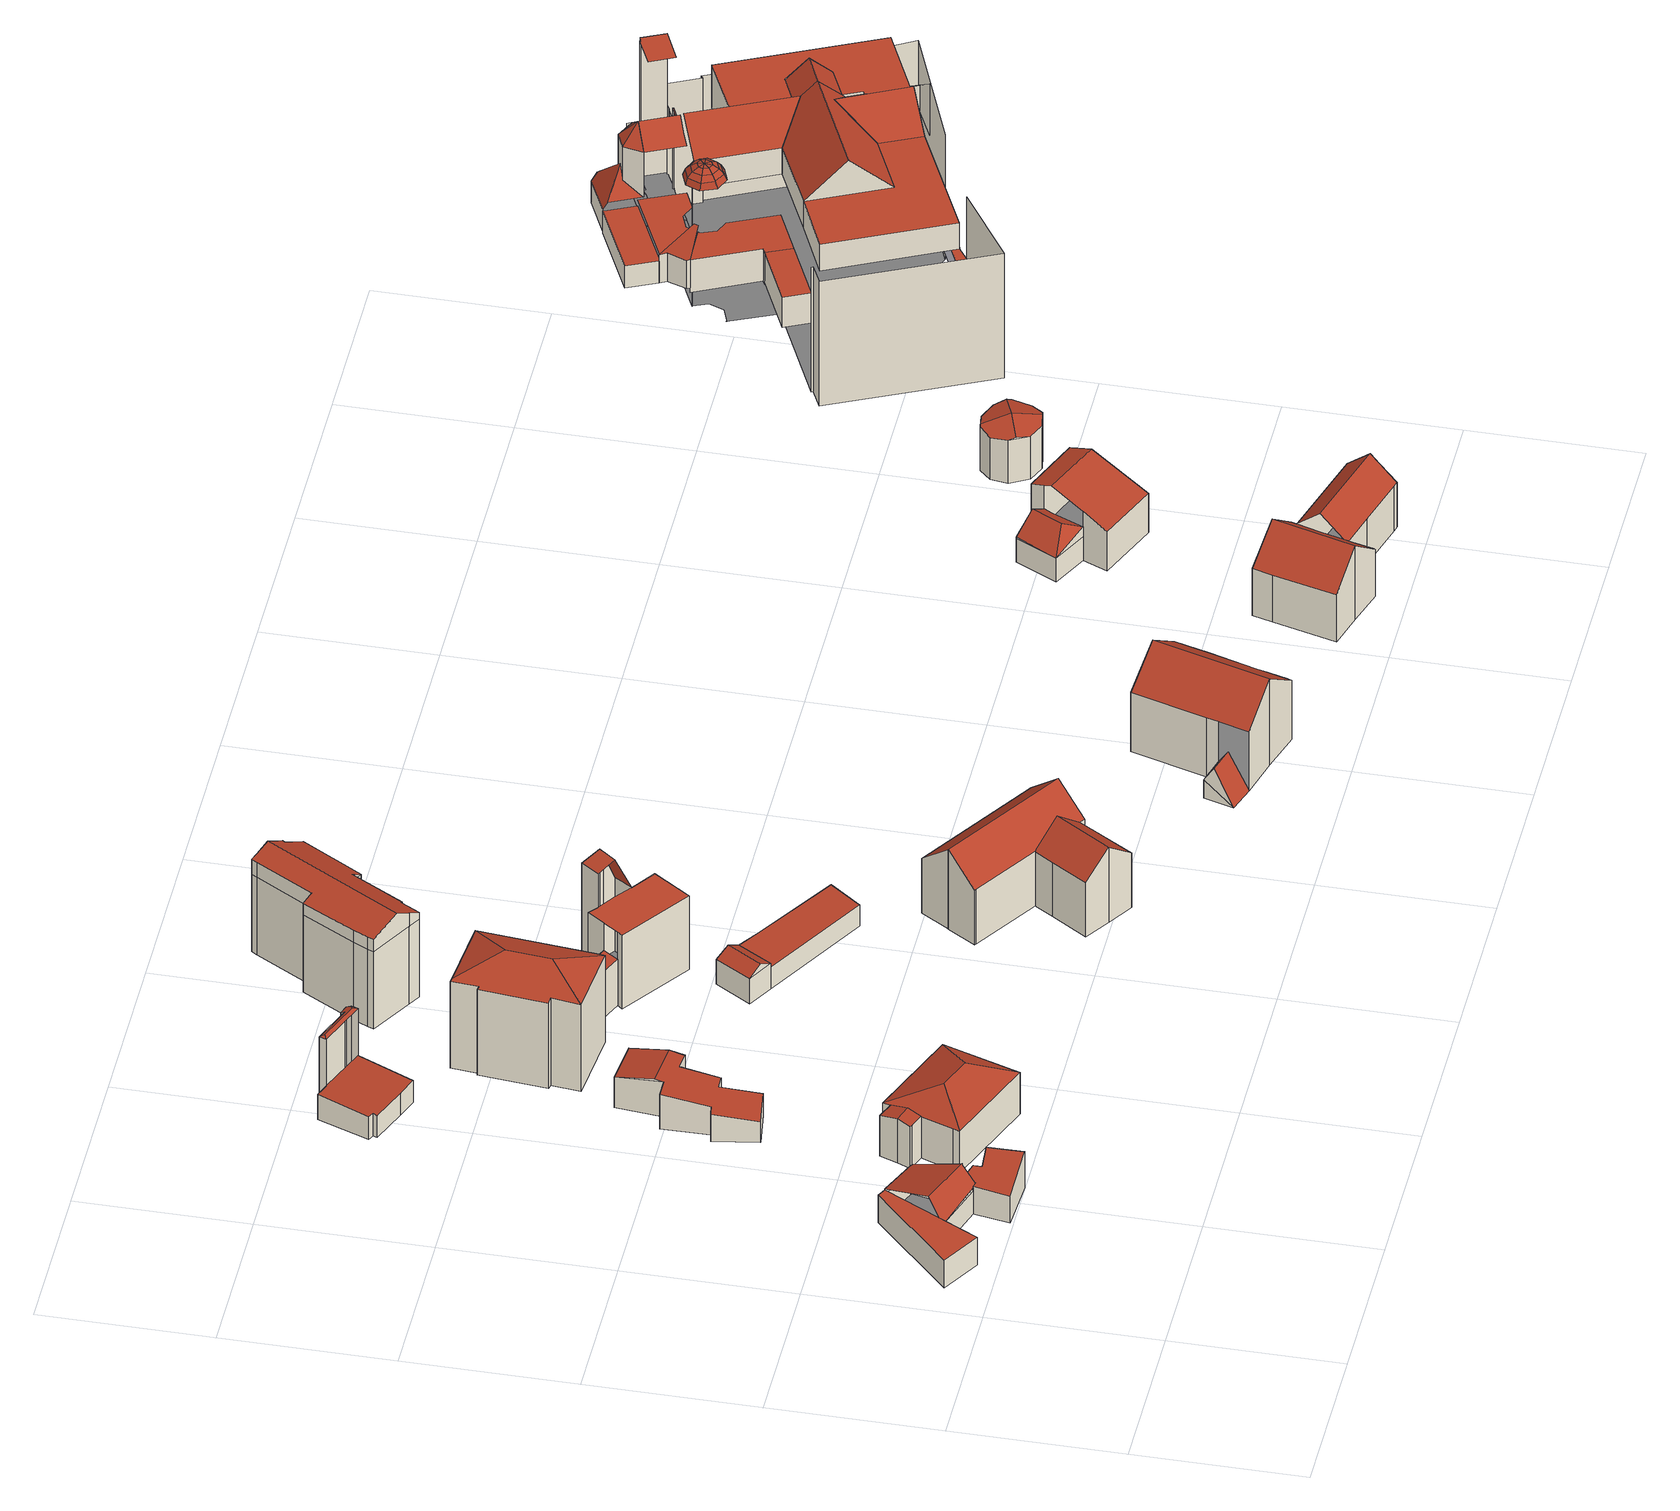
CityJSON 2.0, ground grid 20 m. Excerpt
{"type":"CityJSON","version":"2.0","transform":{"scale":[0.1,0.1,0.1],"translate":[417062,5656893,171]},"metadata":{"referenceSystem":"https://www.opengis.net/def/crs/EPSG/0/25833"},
"CityObjects":{
"building1":{"type":"Building","attributes":{"Gemeindeschluessel":14612000,"Geometrietyp2DReferenz":"3000","function":"31001_9998","roofType":"9999"},"children":["building1-1","building1-2","building1-3"]},
"building1-1":{"type":"BuildingPart","attributes":{"Dachtyp_tdc":"tdcPolyFlatRoof","Dachneigung":12.37,"QualitaetDacherkennung":44,"Geometrietyp2DReferenz":"3000","measuredHeight":4.97,"roofType":"2100"},"parents":["building1"],"geometry":[{"type":"MultiSurface","lod":"2","boundaries":[[[0,1,2,3,4]],[[1,5,6,2]],[[5,7,8,6]],[[7,9,10,8]],[[9,11,12,10]],[[11,13,14,15,12]],[[11,9,7,5,1,0,16,17,13]],[[15,18,3,2,6,8,10,12]]],"semantics":{"surfaces":[{"type":"WallSurface"},{"type":"RoofSurface"},{"type":"GroundSurface"}],"values":[0,0,0,0,0,0,1,2]}}]},
"building1-2":{"type":"BuildingPart","attributes":{"Dachtyp_tdc":"tdcPolyFlatRoof","Dachneigung":0,"QualitaetDacherkennung":67,"Geometrietyp2DReferenz":"3000","measuredHeight":3.83,"roofType":"1000"},"parents":["building1"],"geometry":[{"type":"MultiSurface","lod":"2","boundaries":[[[19,20,21,22]],[[20,23,24,25,21]],[[26,27,28,29,30]],[[27,19,22,28]],[[27,26,31,23,20,19]],[[22,21,25,29,28]]],"semantics":{"surfaces":[{"type":"WallSurface"},{"type":"RoofSurface"},{"type":"GroundSurface"}],"values":[0,0,0,0,1,2]}}]},
"building1-3":{"type":"BuildingPart","attributes":{"Dachtyp_tdc":"tdcGableRoof","Dachneigung":19.54,"QualitaetDacherkennung":55,"Geometrietyp2DReferenz":"3000","measuredHeight":6.03,"roofType":"3100"},"parents":["building1"],"geometry":[{"type":"MultiSurface","lod":"2","boundaries":[[[14,30,29,15]],[[24,32,33,25]],[[32,34,35,33]],[[34,4,3,35]],[[36,37,38,39,40]],[[41,42,16,43,37,36,31,30]],[[34,38,37,43,0,4]],[[44,42,41,14]],[[14,41,30]],[[24,23,40,39,32]],[[3,18,15,29,25,33,35]],[[32,39,38,34]]],"semantics":{"surfaces":[{"type":"WallSurface"},{"type":"RoofSurface"},{"type":"GroundSurface"}],"values":[0,0,0,0,1,1,0,0,0,0,2,0]}}]},
"building2":{"type":"Building","attributes":{"Gemeindeschluessel":14612000,"Geometrietyp2DReferenz":"3000","function":"31001_9998","roofType":"9999"},"children":["building2-1","building2-2"]},
"building2-1":{"type":"BuildingPart","attributes":{"Dachtyp_tdc":"tdcPolyFlatRoof","Dachneigung":2.71,"QualitaetDacherkennung":64,"Geometrietyp2DReferenz":"3000","measuredHeight":3.33,"roofType":"2100"},"parents":["building2"],"geometry":[{"type":"MultiSurface","lod":"2","boundaries":[[[45,46,47,48]],[[49,50,51,52]],[[50,53,54,51]],[[53,55,56,54]],[[55,57,58,56]],[[57,59,60,58]],[[59,45,48,60]],[[59,57,55,53,50,49,46,45]],[[48,47,52,51,54,56,58,60]]],"semantics":{"surfaces":[{"type":"WallSurface"},{"type":"RoofSurface"},{"type":"GroundSurface"}],"values":[0,0,0,0,0,0,0,1,2]}}]},
"building2-2":{"type":"BuildingPart","attributes":{"Dachtyp_tdc":"tdcFreeFormRoof","Dachneigung":28,"QualitaetDacherkennung":6,"Geometrietyp2DReferenz":"3000","measuredHeight":9.94,"roofType":"5000"},"parents":["building2"],"geometry":[{"type":"MultiSurface","lod":"2","boundaries":[[[61,62,63,64]],[[62,65,66,63]],[[65,67,49,52,66]],[[68,69,70,47,46]],[[69,71,72,70]],[[71,61,64,72]],[[68,67,73,74]],[[67,65,73]],[[65,62,61,71,69,74,73]],[[69,68,74]],[[64,63,66,52,47,70,72]]],"semantics":{"surfaces":[{"type":"WallSurface"},{"type":"RoofSurface"},{"type":"GroundSurface"}],"values":[0,0,0,0,0,0,1,1,1,1,2]}}]},
"building3":{"type":"Building","attributes":{"Gemeindeschluessel":14612000,"Geometrietyp2DReferenz":"3000","function":"31001_9998","roofType":"9999"},"children":["building3-1","building3-2"]},
"building3-1":{"type":"BuildingPart","attributes":{"Dachtyp_tdc":"tdcGableRoof","Dachneigung":11.55,"QualitaetDacherkennung":80,"Geometrietyp2DReferenz":"3000","measuredHeight":6.01,"roofType":"3100"},"parents":["building3"],"geometry":[{"type":"MultiSurface","lod":"2","boundaries":[[[75,76,77,78,79]],[[76,80,81,77]],[[80,82,83,81]],[[82,84,85,83]],[[84,86,87,88,85]],[[82,80,76,75,89]],[[89,86,84,82]],[[90,78,77,81,83,85,88]]],"semantics":{"surfaces":[{"type":"WallSurface"},{"type":"RoofSurface"},{"type":"GroundSurface"}],"values":[0,0,0,0,0,1,1,2]}}]},
"building3-2":{"type":"BuildingPart","attributes":{"Dachtyp_tdc":"tdcHipRoof","Dachneigung":22.14,"QualitaetDacherkennung":76,"Geometrietyp2DReferenz":"3000","measuredHeight":7.54,"roofType":"3200"},"parents":["building3"],"geometry":[{"type":"MultiSurface","lod":"2","boundaries":[[[91,92,93,94]],[[92,95,96,93]],[[95,97,98,96]],[[97,79,78,98]],[[87,99,100,88]],[[99,101,102,100]],[[101,91,94,102]],[[92,91,101,103]],[[94,93,96,98,78,90,88,100,102]],[[99,87,104,79,97,95,105]],[[101,99,105,103]],[[95,92,103,105]]],"semantics":{"surfaces":[{"type":"WallSurface"},{"type":"RoofSurface"},{"type":"GroundSurface"}],"values":[0,0,0,0,0,0,0,1,2,1,1,1]}}]},
"building4":{"type":"Building","attributes":{"Dachtyp_tdc":"tdcFreeFormRoof","Gemeindeschluessel":14612000,"Dachneigung":10.07,"QualitaetDacherkennung":44,"Geometrietyp2DReferenz":"3000","measuredHeight":5,"function":"31001_9998","roofType":"5000"},"geometry":[{"type":"Solid","lod":"2","boundaries":[[[[106,107,108]],[[109,110,111,112,113,114,115,116,117,118,119,120]],[[107,106,110,109]],[[106,121,111,110]],[[121,122,112,111]],[[122,123,113,112]],[[123,124,114,113]],[[124,125,115,114]],[[125,126,116,115]],[[126,127,117,116]],[[127,128,118,117]],[[128,129,119,118]],[[129,130,120,119]],[[130,107,109,120]],[[124,123,122,121,106,108,131,129,128,127,126,125]],[[108,107,130,131]],[[130,129,131]]]],"semantics":{"surfaces":[{"type":"WallSurface"},{"type":"GroundSurface"},{"type":"RoofSurface"}],"values":[[0,1,0,0,0,0,0,0,0,0,0,0,0,0,2,2,0]]}}]},
"building5":{"type":"Building","attributes":{"Dachtyp_tdc":"tdcHipRoof","Gemeindeschluessel":14612000,"Dachneigung":23.64,"QualitaetDacherkennung":74,"Geometrietyp2DReferenz":"3000","measuredHeight":13.9,"function":"31001_9998","roofType":"3200"},"geometry":[{"type":"Solid","lod":"2","boundaries":[[[[132,133,134,135]],[[133,136,137,134]],[[136,138,139,137]],[[138,140,141,139]],[[140,142,143,141]],[[142,144,145,143]],[[144,146,147,145]],[[146,148,149,147]],[[148,150,151,149]],[[150,152,153,151]],[[152,132,135,153]],[[148,146,154]],[[133,132,155]],[[146,144,142,140,138,136,133,155,154]],[[132,152,150,148,154,155]],[[135,134,137,139,141,143,145,147,149,151,153]]]],"semantics":{"surfaces":[{"type":"WallSurface"},{"type":"RoofSurface"},{"type":"GroundSurface"}],"values":[[0,0,0,0,0,0,0,0,0,0,0,1,1,1,1,2]]}}]},
"building6":{"type":"Building","attributes":{"Dachtyp_tdc":"tdcGableRoof","Gemeindeschluessel":14612000,"Dachneigung":30.85,"QualitaetDacherkennung":63,"Geometrietyp2DReferenz":"3000","measuredHeight":4.47,"function":"31001_9998","roofType":"3100"},"geometry":[{"type":"Solid","lod":"2","boundaries":[[[[156,157,158,159]],[[157,160,161,158]],[[160,162,163,161]],[[162,156,159,163]],[[160,157,164]],[[156,162,165]],[[157,156,165,164]],[[162,160,164,165]],[[159,158,161,163]]]],"semantics":{"surfaces":[{"type":"WallSurface"},{"type":"RoofSurface"},{"type":"GroundSurface"}],"values":[[0,0,0,0,0,0,1,1,2]]}}]},
"building7":{"type":"Building","attributes":{"Gemeindeschluessel":14612000,"Geometrietyp2DReferenz":"3000","function":"31001_9998","roofType":"9999"},"children":["building7-1","building7-2","building7-3"]},
"building7-1":{"type":"BuildingPart","attributes":{"Dachtyp_tdc":"tdcGableRoof","Dachneigung":66,"QualitaetDacherkennung":31,"Geometrietyp2DReferenz":"3000","measuredHeight":15.27,"roofType":"3100"},"parents":["building7"],"geometry":[{"type":"MultiSurface","lod":"2","boundaries":[[[166,167,168,169,170]],[[167,171,172,168]],[[171,173,174,172]],[[173,175,176,174]],[[175,177,178,179,176]],[[171,167,166,180]],[[180,177,175,173,171]],[[179,181,169,168,172,174,176]]],"semantics":{"surfaces":[{"type":"WallSurface"},{"type":"RoofSurface"},{"type":"GroundSurface"}],"values":[0,0,0,0,0,1,1,2]}}]},
"building7-2":{"type":"BuildingPart","attributes":{"Dachtyp_tdc":"tdcPolyFlatRoof","Dachneigung":0,"QualitaetDacherkennung":59,"Geometrietyp2DReferenz":"3000","measuredHeight":6.37,"roofType":"1000"},"parents":["building7"],"geometry":[{"type":"MultiSurface","lod":"2","boundaries":[[[182,183,184,185]],[[183,186,187,184]],[[186,188,189,187]],[[188,186,183,182]],[[185,184,187,189]]],"semantics":{"surfaces":[{"type":"WallSurface"},{"type":"RoofSurface"},{"type":"GroundSurface"}],"values":[0,0,0,1,2]}}]},
"building7-3":{"type":"BuildingPart","attributes":{"Dachtyp_tdc":"tdcPolyFlatRoof","Dachneigung":0,"QualitaetDacherkennung":61,"Geometrietyp2DReferenz":"3000","measuredHeight":10.19,"roofType":"1000"},"parents":["building7"],"geometry":[{"type":"MultiSurface","lod":"2","boundaries":[[[190,189,188]],[[190,191,192,189]],[[191,170,169,192]],[[178,193,194,179]],[[193,195,196,194]],[[195,197,198,196]],[[197,199,185,198]],[[199,182,185]],[[199,197,195,193,178,200,170,191,190]],[[189,192,169,181,179,194,196,198,185]]],"semantics":{"surfaces":[{"type":"WallSurface"},{"type":"RoofSurface"},{"type":"GroundSurface"}],"values":[0,0,0,0,0,0,0,0,1,2]}}]},
"building8":{"type":"Building","attributes":{"Dachtyp_tdc":"tdcFreeFormRoof","Gemeindeschluessel":14612000,"Dachneigung":30.45,"QualitaetDacherkennung":24,"Geometrietyp2DReferenz":"3000","measuredHeight":13.63,"function":"31001_9998","roofType":"5000"},"geometry":[{"type":"Solid","lod":"2","boundaries":[[[[201,202,203,204]],[[202,205,206,203]],[[205,207,208,206]],[[207,209,210,208]],[[209,211,212,210]],[[211,213,214,212]],[[213,215,216,214]],[[215,217,218,216]],[[217,219,220,218]],[[219,221,222,220]],[[221,223,224,222]],[[223,225,226,224]],[[225,227,228,226]],[[227,229,230,228]],[[229,231,232,230]],[[231,233,234,232]],[[233,235,236,234]],[[237,238,239,240,241,242,243,244,245,246,235,233]],[[239,247,248,249,250,251,252,253,254,240]],[[211,241,240,254,213]],[[213,254,253,215]],[[215,253,252,217]],[[217,252,251,219]],[[219,251,250,221]],[[221,250,249,223]],[[223,249,248,225]],[[225,248,247,227]],[[227,247,239,238,229]],[[235,246,201]],[[201,246,245,202]],[[202,245,244,205]],[[205,244,243,207]],[[207,243,242,209]],[[209,242,241,211]],[[229,238,237,231]],[[231,237,233]],[[236,204,203,206,208,210,212,214,216,218,220,222,224,226,228,230,232,234]],[[235,201,204,236]]]],"semantics":{"surfaces":[{"type":"WallSurface"},{"type":"RoofSurface"},{"type":"GroundSurface"}],"values":[[0,0,0,0,0,0,0,0,0,0,0,0,0,0,0,0,0,1,1,0,0,0,0,0,0,0,0,0,0,0,0,0,0,0,0,0,2,0]]}}]},
"building9":{"type":"Building","attributes":{"Dachtyp_tdc":"tdcPolyFlatRoof","Gemeindeschluessel":14612000,"Dachneigung":7.34,"QualitaetDacherkennung":58,"Geometrietyp2DReferenz":"3000","measuredHeight":3.47,"function":"31001_9998","roofType":"2100"},"geometry":[{"type":"Solid","lod":"2","boundaries":[[[[255,160,161,163]],[[160,256,257,161]],[[256,258,259,257]],[[258,260,261,259]],[[260,255,163,261]],[[260,258,256,160,255]],[[163,161,257,259,261]]]],"semantics":{"surfaces":[{"type":"WallSurface"},{"type":"RoofSurface"},{"type":"GroundSurface"}],"values":[[0,0,0,0,0,1,2]]}}]},
"building10":{"type":"Building","attributes":{"Gemeindeschluessel":14612000,"Geometrietyp2DReferenz":"3000","function":"31001_9998","roofType":"9999"},"children":["building10-1","building10-2"]},
"building10-1":{"type":"BuildingPart","attributes":{"Dachtyp_tdc":"tdcGableRoof","Dachneigung":39.72,"QualitaetDacherkennung":87,"Geometrietyp2DReferenz":"3000","measuredHeight":10.31,"roofType":"3100"},"parents":["building10"],"geometry":[{"type":"MultiSurface","lod":"2","boundaries":[[[262,263,264,265]],[[263,266,267,264]],[[266,268,269,267]],[[262,270,271,272]],[[272,273,268,266,263,262]],[[269,274,275,276,265,264,267]],[[271,270,276,275]],[[270,262,265,276]]],"semantics":{"surfaces":[{"type":"WallSurface"},{"type":"RoofSurface"},{"type":"GroundSurface"}],"values":[0,0,0,1,1,2,0,0]}}]},
"building10-2":{"type":"BuildingPart","attributes":{"Dachtyp_tdc":"tdcGableRoof","Dachneigung":40.94,"QualitaetDacherkennung":83,"Geometrietyp2DReferenz":"3000","measuredHeight":11.03,"roofType":"3100"},"parents":["building10"],"geometry":[{"type":"MultiSurface","lod":"2","boundaries":[[[277,271,275,278]],[[279,280,281,282,283]],[[283,284,285,286,273,287,271,277,279]],[[274,269,288,289,290,291,292,293,294,278,275]],[[286,269,268]],[[286,285,288,269]],[[285,284,289,288]],[[284,283,290,289]],[[283,282,291,290]],[[282,281,292,291]],[[281,280,293,292]],[[280,279,294,293]],[[279,277,278,294]]],"semantics":{"surfaces":[{"type":"WallSurface"},{"type":"RoofSurface"},{"type":"GroundSurface"}],"values":[0,1,1,2,0,0,0,0,0,0,0,0,0]}}]},
"building11":{"type":"Building","attributes":{"Gemeindeschluessel":14612000,"Geometrietyp2DReferenz":"3000","function":"31001_9998","roofType":"9999"},"children":["building11-1","building11-2"]},
"building11-1":{"type":"BuildingPart","attributes":{"Dachtyp_tdc":"tdcGableRoof","Dachneigung":36.24,"QualitaetDacherkennung":91,"Geometrietyp2DReferenz":"3000","measuredHeight":11.78,"roofType":"3100"},"parents":["building11"],"geometry":[{"type":"MultiSurface","lod":"2","boundaries":[[[295,296,297,298]],[[296,299,300,297]],[[299,301,302,300]],[[301,303,304,302]],[[303,305,306,304]],[[307,308,309,310,311]],[[308,312,313,309]],[[312,314,315,313]],[[314,316,317,315]],[[316,318,319,317]],[[318,320,321,319]],[[320,295,298,321]],[[316,314,312,308,307,305,303]],[[303,301,299,296,295,320,318,316]],[[298,297,300,302,304,306,310,309,313,315,317,319,321]]],"semantics":{"surfaces":[{"type":"WallSurface"},{"type":"RoofSurface"},{"type":"GroundSurface"}],"values":[0,0,0,0,0,0,0,0,0,0,0,0,1,1,2]}}]},
"building11-2":{"type":"BuildingPart","attributes":{"Dachtyp_tdc":"tdcGableRoof","Dachneigung":61.05,"QualitaetDacherkennung":20,"Geometrietyp2DReferenz":"3000","measuredHeight":4.38,"roofType":"3100"},"parents":["building11"],"geometry":[{"type":"MultiSurface","lod":"2","boundaries":[[[322,323,324]],[[322,311,310,323]],[[322,324,325]],[[324,306,326,325]],[[311,322,325,326]],[[306,324,323,310]]],"semantics":{"surfaces":[{"type":"WallSurface"},{"type":"RoofSurface"},{"type":"GroundSurface"}],"values":[0,0,0,1,1,2]}}]},
"building12":{"type":"Building","attributes":{"Gemeindeschluessel":14612000,"Geometrietyp2DReferenz":"3000","function":"31001_9998","roofType":"9999"},"children":["building12-1","building12-2"]},
"building12-1":{"type":"BuildingPart","attributes":{"Dachtyp_tdc":"tdcGableRoof","Dachneigung":21.76,"QualitaetDacherkennung":75,"Geometrietyp2DReferenz":"3000","measuredHeight":8.31,"roofType":"3100"},"parents":["building12"],"geometry":[{"type":"MultiSurface","lod":"2","boundaries":[[[327,328,329,330]],[[327,331,332,328]],[[331,333,334,332]],[[333,335,336,334]],[[335,337,338,336]],[[337,339,340,338]],[[339,341,342,343,344,340]],[[335,333,331,327,345]],[[345,341,339,337,335]],[[344,346,328,332,334,336,338,340]]],"semantics":{"surfaces":[{"type":"WallSurface"},{"type":"RoofSurface"},{"type":"GroundSurface"}],"values":[0,0,0,0,0,0,0,1,1,2]}}]},
"building12-2":{"type":"BuildingPart","attributes":{"Dachtyp_tdc":"tdcHipAndGableRoof","Dachneigung":42.32,"QualitaetDacherkennung":46,"Geometrietyp2DReferenz":"3000","measuredHeight":5.68,"roofType":"5000"},"parents":["building12"],"geometry":[{"type":"MultiSurface","lod":"2","boundaries":[[[343,347,348,344]],[[347,349,350,348]],[[349,329,328,350]],[[347,342,351]],[[330,352,351,342,353]],[[347,351,352,354]],[[347,354,349]],[[349,354,352,330,329]],[[343,342,347]],[[344,348,350,328,346]]],"semantics":{"surfaces":[{"type":"WallSurface"},{"type":"RoofSurface"},{"type":"GroundSurface"}],"values":[0,0,0,1,1,1,0,0,0,2]}}]},
"building13":{"type":"Building","attributes":{"Gemeindeschluessel":14612000,"Geometrietyp2DReferenz":"3000","function":"31001_9998","roofType":"9999"},"children":["building13-1","building13-2"]},
"building13-1":{"type":"BuildingPart","attributes":{"Dachtyp_tdc":"tdcGableRoof","Dachneigung":41.14,"QualitaetDacherkennung":81,"Geometrietyp2DReferenz":"3000","measuredHeight":8.91,"roofType":"3100"},"parents":["building13"],"geometry":[{"type":"MultiSurface","lod":"2","boundaries":[[[355,356,357,358]],[[356,359,360,357]],[[361,362,363]],[[361,364,365,362]],[[364,366,367,365]],[[366,368,369,367]],[[368,370,371,369]],[[370,355,358,371]],[[366,364,361,372]],[[372,373,359,356,355,370,368,366]],[[358,357,360,374,362,365,367,369,371]]],"semantics":{"surfaces":[{"type":"WallSurface"},{"type":"RoofSurface"},{"type":"GroundSurface"}],"values":[0,0,0,0,0,0,0,0,1,1,2]}}]},
"building13-2":{"type":"BuildingPart","attributes":{"Dachtyp_tdc":"tdcGableRoof","Dachneigung":38.85,"QualitaetDacherkennung":84,"Geometrietyp2DReferenz":"3000","measuredHeight":10.1,"roofType":"3100"},"parents":["building13"],"geometry":[{"type":"MultiSurface","lod":"2","boundaries":[[[375,376,377,378]],[[376,379,380,377]],[[379,363,362,380]],[[381,382,383,360,359]],[[382,384,385,383]],[[384,386,387,385]],[[386,388,389,387]],[[388,390,391,389]],[[390,392,393,391]],[[392,375,378,393]],[[388,386,384,382,381,373,394,363,379,376]],[[376,375,392,390,388]],[[378,377,380,362,374,360,383,385,387,389,391,393]]],"semantics":{"surfaces":[{"type":"WallSurface"},{"type":"RoofSurface"},{"type":"GroundSurface"}],"values":[0,0,0,0,0,0,0,0,0,0,1,1,2]}}]},
"building14":{"type":"Building","attributes":{"Dachtyp_tdc":"tdcFreeFormRoof","Gemeindeschluessel":14612000,"Dachneigung":19.55,"QualitaetDacherkennung":64,"Geometrietyp2DReferenz":"3000","measuredHeight":6.93,"function":"31001_9998","roofType":"5000"},"geometry":[{"type":"Solid","lod":"2","boundaries":[[[[395,396,397,398]],[[396,399,400,397]],[[399,401,402,400]],[[401,403,404,402]],[[403,405,406,404]],[[405,407,408,406]],[[407,409,410,408]],[[409,411,412,410]],[[411,413,414,412]],[[413,395,398,414]],[[411,409,415,416,417,413]],[[395,417,416,418,396]],[[416,419,403,401,399,418]],[[415,407,405,419,416]],[[405,403,419]],[[399,396,418]],[[409,407,415]],[[395,413,417]],[[398,397,400,402,404,406,408,410,412,414]]]],"semantics":{"surfaces":[{"type":"WallSurface"},{"type":"RoofSurface"},{"type":"GroundSurface"}],"values":[[0,0,0,0,0,0,0,0,0,0,1,1,1,1,0,0,0,0,2]]}}]},
"building15":{"type":"Building","attributes":{"name":"Louisenhof","Gemeindeschluessel":14612000,"QualitaetDacherkennung":100,"Geometrietyp2DReferenz":"3000","function":"31001_2081","roofType":"9999"},"children":["building15-1","building15-2","building15-3","building15-4","building15-5","building15-6","building15-7","building15-8","building15-9","building15-10","building15-11","building15-12","building15-13","building15-14","building15-15","building15-16","building15-17","building15-18","building15-19","building15-20","building15-21","building15-22"]},
"building15-1":{"type":"BuildingPart","attributes":{"Dachtyp_tdc":"tdcLeanToRoof","Dachneigung":0,"QualitaetDacherkennung":100,"Geometrietyp2DReferenz":"3000","measuredHeight":3.03,"roofType":"2100"},"parents":["building15"],"geometry":[{"type":"MultiSurface","lod":"2","boundaries":[[[420,421,422,423]],[[421,424,425,422]],[[424,426,427,428,425]],[[426,424,421,420,429,430]],[[431,423,422,425,428]]],"semantics":{"surfaces":[{"type":"WallSurface"},{"type":"RoofSurface"},{"type":"GroundSurface"}],"values":[0,0,0,1,2]}}]},
"building15-2":{"type":"BuildingPart","attributes":{"Dachtyp_tdc":"tdcPolyFlatRoof","Dachneigung":0,"QualitaetDacherkennung":100,"Geometrietyp2DReferenz":"3000","measuredHeight":3.66,"roofType":"1000"},"parents":["building15"],"geometry":[{"type":"MultiSurface","lod":"2","boundaries":[[[432,433,434,435]],[[433,436,437,434]],[[436,438,439,437]],[[436,433,432,440,441,438]]],"semantics":{"surfaces":[{"type":"WallSurface"},{"type":"RoofSurface"}],"values":[0,0,0,1]}}]},
"building15-3":{"type":"BuildingPart","attributes":{"Dachtyp_tdc":"tdcPolyFlatRoof","Dachneigung":0,"QualitaetDacherkennung":100,"Geometrietyp2DReferenz":"3000","measuredHeight":17.08,"roofType":"1000"},"parents":["building15"],"geometry":[{"type":"MultiSurface","lod":"2","boundaries":[[[442,443,444,445,446,447,448]],[[449,450,451,452,453]],[[450,454,455,451]],[[454,456,457,455]],[[456,458,459,457]],[[458,460,461,459]],[[460,462,463,461]],[[462,464,465,463]],[[464,466,467,465]],[[466,468,469,470,471,467]],[[472,473,474,475,476,477]],[[473,478,479,474]],[[478,480,481,479]],[[480,482,483,484,485,481]],[[486,447,446,452,451,455,457,459,461,463,465,467,471,487,488,475,474,479,481,485,489,490,491,492]]],"semantics":{"surfaces":[{"type":"WallSurface"},{"type":"GroundSurface"}],"values":[0,0,0,0,0,0,0,0,0,0,0,0,0,0,1]}}]},
"building15-4":{"type":"BuildingPart","attributes":{"Dachtyp_tdc":"tdcLeanToRoof","Dachneigung":0,"QualitaetDacherkennung":100,"Geometrietyp2DReferenz":"3000","measuredHeight":19.18,"roofType":"2100"},"parents":["building15"],"geometry":[{"type":"MultiSurface","lod":"2","boundaries":[[[493,494,495,496,497,498]],[[494,499,500,495]],[[499,501,449,453,500]],[[502,503,501,499,494,493]],[[496,495,500,453,504,505,506]]],"semantics":{"surfaces":[{"type":"WallSurface"},{"type":"RoofSurface"},{"type":"GroundSurface"}],"values":[0,0,0,1,2]}}]},
"building15-5":{"type":"BuildingPart","attributes":{"Dachtyp_tdc":"tdcPolyFlatRoof","Dachneigung":0,"QualitaetDacherkennung":100,"Geometrietyp2DReferenz":"3000","measuredHeight":2.75,"roofType":"1000"},"parents":["building15"],"geometry":[{"type":"MultiSurface","lod":"2","boundaries":[[[477,507,469,508,509]],[[469,507,510,470]],[[507,477,476,510]],[[511,512,470,510,476]],[[512,511,509,508]],[[470,512,508,469]],[[511,476,477,509]]],"semantics":{"surfaces":[{"type":"RoofSurface"},{"type":"WallSurface"},{"type":"GroundSurface"},{"type":"ClosureSurface","isClosure":"1","QuelleClosure":"LoD1Solid"}],"values":[0,1,1,2,3,3,3]}}]},
"building15-6":{"type":"BuildingPart","attributes":{"Dachtyp_tdc":"tdcGableRoof","Dachneigung":43.03,"QualitaetDacherkennung":100,"Geometrietyp2DReferenz":"3000","measuredHeight":8.39,"roofType":"3100"},"parents":["building15"],"geometry":[{"type":"MultiSurface","lod":"2","boundaries":[[[513,514,515,516,517]],[[513,518,519,514]],[[518,520,521,522,519]],[[518,513,523]],[[513,517,524,523]],[[520,518,523,524]]],"semantics":{"surfaces":[{"type":"WallSurface"},{"type":"RoofSurface"}],"values":[0,0,0,0,1,1]}}]},
"building15-7":{"type":"BuildingPart","attributes":{"Dachtyp_tdc":"tdcLeanToRoof","Dachneigung":0,"QualitaetDacherkennung":100,"Geometrietyp2DReferenz":"3000","measuredHeight":12.18,"roofType":"2100"},"parents":["building15"],"geometry":[{"type":"MultiSurface","lod":"2","boundaries":[[[525,526,527,504,528,529,530,531]],[[525,532,533,534,526]],[[528,535,529]]],"semantics":{"surfaces":[{"type":"WallSurface"},{"type":"RoofSurface"},{"type":"GroundSurface"}],"values":[0,1,2]}}]},
"building15-8":{"type":"BuildingPart","attributes":{"Dachtyp_tdc":"tdcPyramidRoof","Dachneigung":89.79,"QualitaetDacherkennung":100,"Geometrietyp2DReferenz":"3000","measuredHeight":8.31,"roofType":"4000"},"parents":["building15"],"geometry":[{"type":"MultiSurface","lod":"2","boundaries":[[[536,537,538,539]],[[537,540,541,538]],[[540,542,543,541]],[[537,536,544]],[[540,537,544]],[[542,540,544]],[[536,545,542,544]],[[539,538,541,543,546]]],"semantics":{"surfaces":[{"type":"WallSurface"},{"type":"RoofSurface"},{"type":"GroundSurface"}],"values":[0,0,0,1,1,1,1,2]}}]},
"building15-9":{"type":"BuildingPart","attributes":{"Dachtyp_tdc":"tdcLeanToRoof","Dachneigung":32.73,"QualitaetDacherkennung":100,"Geometrietyp2DReferenz":"3000","measuredHeight":6.62,"roofType":"2100"},"parents":["building15"],"geometry":[{"type":"MultiSurface","lod":"2","boundaries":[[[547,548,549,550,551]],[[552,547,551,553,554]],[[552,555,548,547]]],"semantics":{"surfaces":[{"type":"WallSurface"},{"type":"RoofSurface"}],"values":[0,0,1]}}]},
"building15-10":{"type":"BuildingPart","attributes":{"Dachtyp_tdc":"tdcLeanToRoof","Dachneigung":39.25,"QualitaetDacherkennung":100,"Geometrietyp2DReferenz":"3000","measuredHeight":7.18,"roofType":"2100"},"parents":["building15"],"geometry":[{"type":"MultiSurface","lod":"2","boundaries":[[[440,556,557,558,559]],[[560,432,435,561,562]],[[432,560,563,564,556,440]]],"semantics":{"surfaces":[{"type":"WallSurface"},{"type":"RoofSurface"}],"values":[0,0,1]}}]},
"building15-11":{"type":"BuildingPart","attributes":{"Dachtyp_tdc":"tdcLeanToRoof","Dachneigung":38.4,"QualitaetDacherkennung":100,"Geometrietyp2DReferenz":"3000","measuredHeight":3.52,"roofType":"2100"},"parents":["building15"],"geometry":[{"type":"MultiSurface","lod":"2","boundaries":[[[565,564,566,567]],[[556,568,569,557]],[[568,556,564,565]],[[567,566,557,569]]],"semantics":{"surfaces":[{"type":"WallSurface"},{"type":"RoofSurface"},{"type":"GroundSurface"}],"values":[0,0,1,2]}}]},
"building15-12":{"type":"BuildingPart","attributes":{"Dachtyp_tdc":"tdcPolyFlatRoof","Dachneigung":38.84,"QualitaetDacherkennung":100,"Geometrietyp2DReferenz":"3000","measuredHeight":7.18,"roofType":"1000"},"parents":["building15"],"geometry":[{"type":"MultiSurface","lod":"2","boundaries":[[[570,571,572,573]],[[571,574,575,572]],[[563,560,574,571,570,576,560]]],"semantics":{"surfaces":[{"type":"WallSurface"},{"type":"RoofSurface"}],"values":[0,0,1]}}]},
"building15-13":{"type":"BuildingPart","attributes":{"Dachtyp_tdc":"tdcFreeFormRoof","Dachneigung":67.49,"QualitaetDacherkennung":100,"Geometrietyp2DReferenz":"3000","measuredHeight":11.6,"roofType":"5000"},"parents":["building15"],"geometry":[{"type":"MultiSurface","lod":"2","boundaries":[[[577,578,579]],[[577,579,580]],[[577,580,581]],[[577,581,582]],[[577,582,583]],[[577,583,584]],[[577,584,585]],[[577,585,578]],[[578,586,587,579]],[[579,587,588,580]],[[580,588,589,581]],[[581,589,590,582]],[[582,590,591,583]],[[583,591,592,584]],[[584,592,593,585]],[[585,593,586,578]],[[586,594,595,587]],[[587,595,596,588]],[[588,596,597,589]],[[589,597,598,590]],[[590,598,599,591]],[[591,599,600,592]],[[592,600,601,593]],[[593,601,594,586]],[[594,602,603,595]],[[595,603,604,596]],[[596,604,605,597]],[[597,605,606,598]],[[598,606,607,599]],[[599,607,608,600]],[[600,608,609,601]],[[601,609,602,594]],[[610,611,612,613,614,615,616,617,448,618]]],"semantics":{"surfaces":[{"type":"RoofSurface"},{"type":"GroundSurface"}],"values":[0,0,0,0,0,0,0,0,0,0,0,0,0,0,0,0,0,0,0,0,0,0,0,0,0,0,0,0,0,0,0,0,1]}}]},
"building15-14":{"type":"BuildingPart","attributes":{"Dachtyp_tdc":"tdcGableRoof","Dachneigung":43.1,"QualitaetDacherkennung":100,"Geometrietyp2DReferenz":"3000","measuredHeight":8.39,"roofType":"3100"},"parents":["building15"],"geometry":[{"type":"MultiSurface","lod":"2","boundaries":[[[438,619,620,551,439]],[[438,441,621]],[[619,438,621,524,517]],[[441,440,566,567,568,520,524,621]]],"semantics":{"surfaces":[{"type":"WallSurface"},{"type":"RoofSurface"}],"values":[0,0,1,1]}}]},
"building15-15":{"type":"BuildingPart","attributes":{"Dachtyp_tdc":"tdcPolyFlatRoof","Dachneigung":10.08,"QualitaetDacherkennung":100,"Geometrietyp2DReferenz":"3000","measuredHeight":4.72,"roofType":"1000"},"parents":["building15"],"geometry":[{"type":"MultiSurface","lod":"2","boundaries":[[[622,623,624,625,626]],[[623,627,628,624]],[[627,629,422,628]],[[629,627,623,622,630,631,632]],[[633,634,625,624,628,422]]],"semantics":{"surfaces":[{"type":"WallSurface"},{"type":"RoofSurface"},{"type":"GroundSurface"}],"values":[0,0,0,1,2]}}]},
"building15-16":{"type":"BuildingPart","attributes":{"Dachtyp_tdc":"tdcPyramidRoof","Dachneigung":55.02,"QualitaetDacherkennung":100,"Geometrietyp2DReferenz":"3000","measuredHeight":6.78,"roofType":"4000"},"parents":["building15"],"geometry":[{"type":"MultiSurface","lod":"2","boundaries":[[[635,636,637,427,426]],[[636,638,639,637]],[[638,640,641,639]],[[640,642,643,641]],[[642,644,645,646,643]],[[638,636,635,647,648]],[[543,644,642,640,638,648]],[[539,546,543,648]],[[647,539,648]],[[649,650,651,652,653,427,637,639,641,643,646]]],"semantics":{"surfaces":[{"type":"WallSurface"},{"type":"RoofSurface"},{"type":"GroundSurface"}],"values":[0,0,0,0,0,1,1,1,1,2]}}]},
"building15-17":{"type":"BuildingPart","attributes":{"Dachtyp_tdc":"tdcLeanToRoof","Dachneigung":0,"QualitaetDacherkennung":100,"Geometrietyp2DReferenz":"3000","measuredHeight":3.77,"roofType":"2100"},"parents":["building15"],"geometry":[{"type":"MultiSurface","lod":"2","boundaries":[[[444,654,655,656,632,657,658,659]],[[660,661,633,423,431,662,445]]],"semantics":{"surfaces":[{"type":"RoofSurface"},{"type":"GroundSurface"}],"values":[0,1]}}]},
"building15-18":{"type":"BuildingPart","attributes":{"Dachtyp_tdc":"tdcLeanToRoof","Dachneigung":0,"QualitaetDacherkennung":100,"Geometrietyp2DReferenz":"3000","measuredHeight":4.4,"roofType":"2100"},"parents":["building15"],"geometry":[{"type":"MultiSurface","lod":"2","boundaries":[[[663,664,665,666,667]],[[664,626,625,668,665]],[[669,670,671,672,673,626,664,663,674]],[[675,666,665,668,676,677,678,679,680]]],"semantics":{"surfaces":[{"type":"WallSurface"},{"type":"RoofSurface"},{"type":"GroundSurface"}],"values":[0,0,1,2]}}]},
"building15-19":{"type":"BuildingPart","attributes":{"Dachtyp_tdc":"tdcPolyFlatRoof","Dachneigung":0,"QualitaetDacherkennung":100,"Geometrietyp2DReferenz":"3000","measuredHeight":5.93,"roofType":"1000"},"parents":["building15"],"geometry":[{"type":"MultiSurface","lod":"2","boundaries":[[[681,682,683,684]],[[682,685,686,683]],[[685,682,681,687,688,689,562,576]]],"semantics":{"surfaces":[{"type":"WallSurface"},{"type":"RoofSurface"}],"values":[0,0,1]}}]},
"building15-20":{"type":"BuildingPart","attributes":{"Dachtyp_tdc":"tdcLeanToRoof","Dachneigung":0,"QualitaetDacherkennung":100,"Geometrietyp2DReferenz":"3000","measuredHeight":4.12,"roofType":"2100"},"parents":["building15"],"geometry":[{"type":"MultiSurface","lod":"2","boundaries":[[[483,690,691,484]],[[690,663,667,691]],[[663,690,483,674]],[[692,484,691,667]]],"semantics":{"surfaces":[{"type":"WallSurface"},{"type":"RoofSurface"},{"type":"GroundSurface"}],"values":[0,0,1,2]}}]},
"building15-21":{"type":"BuildingPart","attributes":{"Dachtyp_tdc":"tdcGableRoof","Dachneigung":39.42,"QualitaetDacherkennung":100,"Geometrietyp2DReferenz":"3000","measuredHeight":12.28,"roofType":"3100"},"parents":["building15"],"geometry":[{"type":"MultiSurface","lod":"2","boundaries":[[[544,536,693,694,695]],[[695,696,697,698,542,544]],[[699,700,701,702,703,704,705,706,707]]],"semantics":{"surfaces":[{"type":"RoofSurface"},{"type":"GroundSurface"}],"values":[0,0,1]}}]},
"building15-22":{"type":"BuildingPart","attributes":{"Dachtyp_tdc":"tdcPolyFlatRoof","Dachneigung":39.42,"QualitaetDacherkennung":100,"Geometrietyp2DReferenz":"3000","measuredHeight":9.59,"roofType":"1000"},"parents":["building15"],"geometry":[{"type":"MultiSurface","lod":"2","boundaries":[[[708,498,497,645,644]],[[698,498,708,542]],[[709,645,497,710]]],"semantics":{"surfaces":[{"type":"WallSurface"},{"type":"RoofSurface"},{"type":"GroundSurface"}],"values":[0,1,2]}}]}
},
"vertices":[
[181,260,41],[201,252,45],[201,252,1],[181,260,1],[181,260,32],[201,242,45],[201,242,1],[227,243,51],[227,243,1],[228,201,51],[228,201,1],[166,204,37],[166,204,1],[173,246,39],[173,246,32],[173,246,1],[179,246,40],[178,244,40],[178,244,1],
[42,251,39],[138,343,39],[138,343,1],[42,251,1],[148,338,39],[148,338,32],[148,338,1],[110,266,39],[88,224,39],[88,224,1],[110,266,1],[110,266,32],[112,271,39],
[191,319,32],[191,319,1],[194,317,32],[194,317,1],[119,284,61],[182,260,61],[194,317,41],[191,319,41],[148,338,40],[173,246,37],[178,244,37],[181,260,60],[178,244,32],
[27,935,169],[43,929,169],[43,929,135],[27,935,135],[102,906,169],[76,840,165],[76,840,135],[102,906,135],[52,849,165],[52,849,135],[9,866,165],[9,866,135],[11,871,166],[11,871,135],[4,874,166],[4,874,135],
[96,924,229],[107,920,229],[107,920,135],[96,924,135],[105,914,233],[105,914,135],[102,906,233],[43,929,233],[46,937,233],[46,937,135],[94,919,233],[94,919,135],[99,912,235],[49,931,235],
[211,311,95],[194,317,95],[194,317,38],[211,311,38],[211,311,94],[191,319,95],[191,319,38],[197,334,99],[197,334,38],[205,355,94],[205,355,38],[225,347,94],[225,347,93],[225,347,38],[217,327,99],[217,327,38],
[309,230,95],[306,222,95],[306,222,38],[309,230,38],[194,265,95],[194,265,38],[197,273,95],[197,273,38],[229,357,92],[229,357,38],[341,314,92],[341,314,38],[287,278,114],[217,327,93],[248,293,114],
[261,580,97],[267,643,92],[263,598,100],[267,643,50],[261,580,50],[241,582,50],[241,536,50],[226,536,50],[234,489,50],[188,482,50],[179,535,50],[190,537,50],[189,593,50],[210,593,50],[215,648,50],[241,582,97],[241,536,88],[226,536,88],[234,489,80],[188,482,78],[179,535,87],[190,537,88],[189,593,97],[210,593,98],[215,648,92],[211,603,100],
[282,672,203],[193,680,203],[193,680,84],[282,672,84],[197,714,204],[197,714,84],[191,715,201],[191,715,84],[199,795,201],[199,795,84],[202,794,203],[202,794,84],[205,826,203],[205,826,84],[208,825,204],[208,825,84],[296,817,203],[296,817,84],[285,702,203],[285,702,84],[283,679,203],[283,679,84],[246,774,222],[241,721,222],
[348,527,142],[374,569,142],[374,569,108],[348,527,108],[402,550,143],[402,550,108],[378,510,143],[378,510,108],[389,559,152],[364,518,152],
[353,694,256],[368,715,256],[368,715,109],[353,694,109],[353,694,210],[389,700,261],[389,700,109],[393,697,251],[393,697,109],[407,687,210],[407,687,109],[393,666,211],[393,666,210],[393,666,109],[374,680,261],[374,680,109],
[316,665,172],[283,679,172],[283,679,109],[316,665,109],[285,702,172],[285,702,109],[328,683,172],[328,683,109],
[328,683,210],[342,703,210],[342,703,109],[422,646,210],[422,646,109],[392,602,210],[392,602,109],[311,659,210],[311,659,109],[316,665,210],[374,680,210],
[325,958,226],[289,896,226],[289,896,120],[325,958,120],[287,897,226],[287,897,120],[278,881,226],[278,881,120],[274,874,226],[274,874,120],[260,882,226],[260,882,120],[210,911,226],[210,911,120],[213,918,226],[213,918,120],[221,935,226],[221,935,120],[257,998,226],[257,998,120],[270,991,226],[270,991,120],[310,1059,226],[310,1059,120],[314,1066,226],[314,1066,120],[320,1062,226],[320,1062,120],[357,1041,226],[357,1041,120],[355,1038,226],[355,1038,120],[381,1023,226],[381,1023,120],[338,951,226],[338,951,120],[355,1038,243],[357,1041,243],[337,1053,256],[243,892,256],[260,882,245],[274,874,236],[278,881,236],[287,897,236],[289,896,235],[325,958,235],[320,1062,250],[314,1066,247],[310,1059,247],[270,991,247],[257,998,242],[221,935,243],[213,918,243],[210,911,243],
[378,510,137],[426,535,142],[426,535,108],[525,474,142],[525,474,108],[503,438,137],[503,438,108],
[571,179,204],[542,198,175],[542,198,101],[571,179,101],[569,240,175],[569,240,101],[583,262,175],[583,262,101],[601,160,176],[642,225,176],[613,244,204],[585,262,176],[613,244,101],[642,225,101],[601,160,101],
[648,221,176],[648,221,101],[668,254,211],[690,288,176],[547,379,176],[526,346,209],[525,345,211],[504,312,176],[506,311,176],[583,262,176],[613,244,176],[506,311,101],[504,312,101],[525,345,101],[526,346,101],[547,379,101],[690,288,101],[668,254,101],
[923,89,189],[919,75,189],[919,75,108],[923,89,108],[913,53,189],[913,53,108],[911,48,189],[911,48,108],[863,62,226],[863,62,108],[815,75,189],[815,75,108],[826,111,189],[829,124,189],[829,124,108],[826,111,108],[826,111,133],[856,213,189],[856,213,108],[869,209,199],[869,209,108],[904,199,226],[904,199,108],[951,185,189],[951,185,108],[940,145,189],[940,145,108],
[793,120,133],[793,120,108],[783,85,108],[790,108,152],[822,99,152],
[1033,345,314],[1033,345,235],[1033,345,267],[1033,345,282],[1040,360,308],[1040,360,235],[1110,332,308],[1110,332,235],[1100,306,318],[1100,306,235],[1073,238,289],[1073,238,235],[999,268,289],[999,268,235],[1012,297,302],[1012,297,281],[1012,297,267],[1012,297,235],[1029,335,318],[1029,335,235],
[970,318,267],[970,318,235],[995,367,267],[995,367,235],[1000,318,292],[1018,354,292],[1029,335,281],[995,367,269],
[1253,6,194],[1193,23,194],[1193,23,133],[1253,6,133],[1149,35,194],[1149,35,133],[1166,94,198],[1166,94,133],[1166,94,197],[1278,62,198],[1278,62,133],[1270,35,222],[1270,35,133],[1267,24,212],[1267,24,133],[1261,4,194],[1261,4,133],[1158,67,222],[1150,39,197],[1158,67,133],
[1081,126,197],[1124,113,234],[1124,113,133],[1081,126,133],[1168,101,197],[1168,101,133],[1149,35,197],[1148,36,198],[1148,36,133],[1140,5,198],[1140,5,133],[1139,3,198],[1139,3,133],[1096,16,234],[1096,16,133],[1054,28,198],[1054,28,133],[1074,102,197],[1074,102,133],[1158,67,197],
[1086,357,352],[1066,366,352],[1066,366,294],[1086,357,294],[1053,388,353],[1053,388,294],[1056,408,351],[1056,408,294],[1069,422,354],[1069,422,294],[1089,425,352],[1089,425,294],[1111,416,352],[1111,416,294],[1122,398,354],[1122,398,294],[1118,375,352],[1118,375,294],[1107,361,354],[1107,361,294],[1119,403,356],[1088,391,363],[1102,360,355],[1058,380,355],[1073,422,355],
[1136,787,472],[1135,787,472],[1135,787,442],[1136,787,442],[1119,822,472],[1119,822,442],[1207,864,472],[1207,864,444],[1207,864,442],[1223,829,472],[1209,859,472],[1223,829,442],
[1305,531,551],[1167,465,551],[1167,465,515],[1305,531,515],[1100,604,551],[1100,604,515],[1169,636,551],[1169,636,515],[1283,578,551],[1213,545,551],
[1223,769,515],[1222,769,515],[1222,769,480],[1222,769,442],[1222,769,344],[1223,769,344],[1223,769,441],[1323,817,515],[1325,812,515],[1325,812,344],[1323,817,344],[1323,817,442],[1338,818,515],[1338,818,344],[1340,818,515],[1340,818,344],[1379,838,515],[1379,838,344],[1400,794,515],[1400,794,344],[1403,796,515],[1403,796,344],[1494,608,515],[1494,608,344],[1510,580,515],[1510,580,344],[1356,519,515],[1356,519,430],[1356,519,403],[1356,519,344],[1256,475,515],[1169,416,515],[1169,416,344],[1256,475,344],[1256,475,403],[1256,475,430],[1082,601,515],[1082,601,344],[1105,612,515],[1105,612,344],[1104,614,515],[1104,614,480],[1104,614,439],[1104,614,344],[1230,752,344],[1336,526,344],[1240,481,344],[1229,673,344],[1204,728,344],[1205,727,344],[1223,734,344],
[1304,843,633],[1304,842,633],[1304,842,442],[1304,843,442],[1304,843,448],[1304,843,523],[1310,844,633],[1310,844,442],[1323,817,633],[1271,827,633],[1284,799,633],[1299,805,442],[1284,799,442],[1271,827,442],
[1270,485,430],[1336,526,430],[1240,481,430],[1270,485,403],[1240,481,403],[1336,526,403],
[1343,692,574],[1343,692,515],[1307,675,515],[1307,675,551],[1307,675,574],[1366,644,574],[1366,644,515],[1330,627,574],[1330,627,551],[1330,627,515],[1355,668,598],[1318,651,598],
[1299,806,551],[1299,805,551],[1299,805,515],[1299,805,429],[1299,806,429],[1299,806,442],[1299,806,515],[1284,799,551],[1270,792,551],[1255,785,551],[1255,785,429],
[1226,823,544],[1231,847,544],[1231,847,483],[1226,823,483],[1251,856,544],[1251,856,483],[1274,845,544],[1274,845,483],[1250,834,566],[1250,834,544],[1250,834,483],
[1255,677,551],[1213,765,551],[1213,765,515],[1225,740,515],[1255,677,515],[1310,668,581],[1310,668,515],[1310,668,574],[1255,785,581],
[1305,630,586],[1305,630,551],[1305,630,515],[1283,578,515],[1344,551,586],[1344,551,515],[1344,551,574],[1341,557,586],[1322,597,586],
[1340,605,570],[1322,597,551],[1340,605,551],[1331,624,570],[1331,624,551],
[1384,570,551],[1391,554,551],[1391,554,515],[1384,570,515],[1352,535,586],[1352,535,515],[1358,558,574],
[1205,752,557],[1213,752,556],[1211,757,556],[1205,760,556],[1199,757,556],[1197,752,556],[1199,746,556],[1205,743,556],[1211,746,556],[1221,752,552],[1216,763,552],[1205,767,552],[1194,763,552],[1190,752,552],[1194,741,552],[1205,736,552],[1216,741,552],[1226,752,546],[1220,767,546],[1205,773,546],[1190,767,546],[1184,752,546],[1190,737,546],[1205,730,546],[1220,737,546],[1230,752,538],[1223,769,538],[1205,776,538],[1188,769,538],[1181,752,538],[1188,734,538],[1205,727,538],[1223,734,538],[1223,734,441],[1205,727,441],[1204,728,441],[1188,734,441],[1181,752,441],[1182,754,441],[1188,769,441],[1205,776,441],[1230,752,441],
[1297,697,551],[1297,697,515],[1191,591,598],
[1133,753,481],[1131,756,480],[1131,756,442],[1133,753,442],[1133,753,480],[1139,779,481],[1139,779,442],[1135,787,480],[1182,754,489],[1184,759,489],[1136,787,480],[1184,759,442],[1182,754,442],
[1207,864,474],[1253,886,474],[1253,886,444],[1256,880,485],[1256,880,444],[1271,848,484],[1271,848,444],[1295,860,455],[1295,860,444],[1297,856,454],[1297,856,448],[1297,856,444],[1209,859,483],[1242,852,512],[1274,845,444],[1250,834,444],[1226,823,444],[1223,829,444],[1209,859,444],
[1246,780,480],[1226,823,480],[1223,829,480],[1184,759,480],[1188,769,480],[1205,776,480],[1205,776,442],[1188,769,442],[1246,780,442],
[1162,677,480],[1168,680,480],[1168,680,436],[1162,677,436],[1162,677,439],[1133,753,436],[1229,673,480],[1204,728,480],[1188,734,480],[1181,752,480],[1182,754,480],[1175,648,480],[1175,648,436],[1182,754,436],[1181,752,436],[1188,734,436],[1204,728,436],[1229,673,436],
[1277,738,574],[1352,774,574],[1352,774,515],[1277,738,515],[1437,595,574],[1437,595,515],[1340,605,574],[1322,597,574],[1341,557,574],
[1090,643,480],[1090,643,439],[1175,648,439],
[1246,780,544],[1255,785,552],[1270,792,566],[1284,799,553],[1271,827,553],[1281,832,544],[1271,827,443],[1284,799,443],[1270,792,443],[1255,785,443],[1246,780,443],[1226,823,443],[1250,834,443],[1274,845,443],[1281,832,443],
[1297,856,523],[1274,845,448],[1281,832,448]
]}
